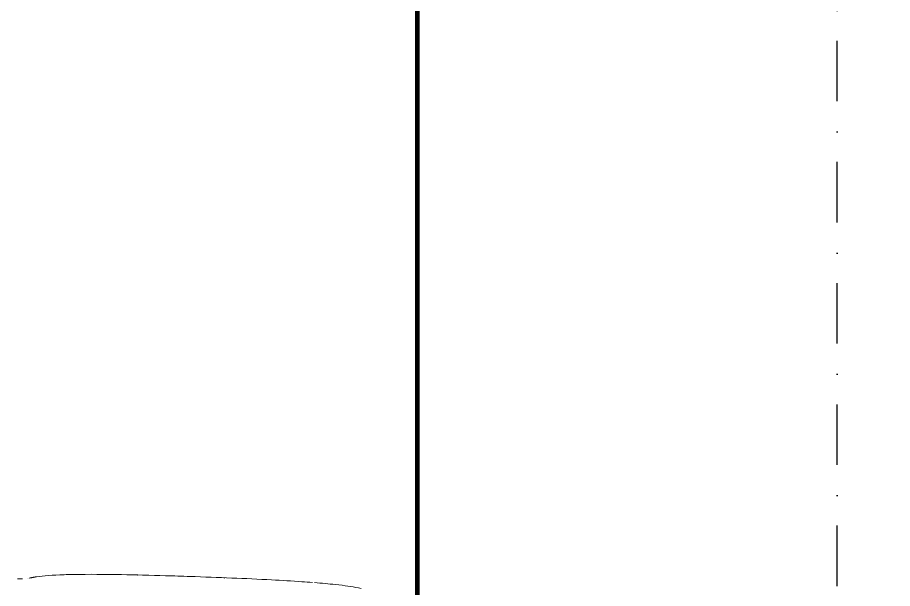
# Model space of a CAD drawing. Extents: x -3709 to 34975, y -230 to 8245.
# Drawn here: x 5666.8 to 5850.8, y 3079.6 to 3199.7 of the extents above; entities that cross this region are included whole.
import ezdxf

# ---------------------------------------------------------------- set-up
doc = ezdxf.new("R2010")
doc.units = 0
doc.linetypes.add('DASHDOT', pattern=[25.4, 12.7, -6.35, 0, -6.35])
doc.linetypes.add('HIDDEN2', pattern=[4.7625, 3.175, -1.5875])
doc.layers.get('0').update_dxf_attribs({"color": 9, "lineweight": 9})
for name, color, linetype, lineweight in [('04', 9, 'Continuous', 9), ('21', 9, 'Continuous', 9), ('E-KABLO', 7, 'Continuous', 30)]:
    doc.layers.add(name, color=color, linetype=linetype, lineweight=lineweight)

# ---------------------------------------------------------------- blocks, each defined once
blk = doc.blocks.new('p-araba-polo')
for points, degree, knots in [([(0.4758, -0.7941), (0.4779, -0.7946), (0.4931, -0.7978), (0.5106, -0.8003), (0.5297, -0.8023)], 3, [0, 0, 0, 0, 0.124213, 1, 1, 1, 1]), ([(0.578, -0.8067), (0.5852, -0.8073), (0.6136, -0.8094), (0.6943, -0.8142), (0.7938, -0.8181), (0.9022, -0.8216), (0.9869, -0.8238), (1.0486, -0.8241), (1.0808, -0.8236)], 3, [0, 0, 0, 0, 0.049552, 0.182368, 0.511137, 0.607099, 0.78604, 1, 1, 1, 1]), ([(0.5894, -0.8074), (0.5894, -0.8074), (0.5894, -0.8074), (0.5894, -0.8074), (0.5894, -0.8074), (0.5894, -0.8074), (0.5894, -0.8074), (0.5894, -0.8074), (0.5894, -0.8074), (0.5894, -0.8074), (0.5894, -0.8074), (0.5894, -0.8074), (0.5894, -0.8074), (0.5894, -0.8074), (0.5894, -0.8074)], 7, [0, 0, 0, 0, 0, 0, 0, 0, 1, 1, 1, 1, 1, 1, 1, 1, 1, 1, 1, 1, 1, 1, 1]), ([(1.1685, -0.817), (1.1673, -0.8173), (1.1645, -0.8178), (1.1614, -0.8183), (1.1596, -0.8186)], 3, [0, 0, 0, 0, 0.431347, 1, 1, 1, 1]), ([(1.1747, -0.8151), (1.1747, -0.8151), (1.1747, -0.8151), (1.1747, -0.8151), (1.1747, -0.8151), (1.1747, -0.8151), (1.1747, -0.8151), (1.1747, -0.8151), (1.1747, -0.8151), (1.1747, -0.8151), (1.1747, -0.8151)], 5, [0, 0, 0, 0, 0, 0, 1, 1, 1, 1, 1, 1.000001, 1.000001, 1.000001, 1.000001, 1.000001, 1.000001]), ([(1.1747, -0.8151), (1.1747, -0.8151), (1.1747, -0.8151), (1.1747, -0.8151), (1.1747, -0.8151), (1.1747, -0.8151), (1.1747, -0.8151)], 3, [0, 0, 0, 0, 1, 1, 1, 1.000001, 1.000001, 1.000001, 1.000001]), ([(1.1766, -0.815), (1.1766, -0.815), (1.1766, -0.815), (1.1766, -0.815), (1.1766, -0.815), (1.1766, -0.815), (1.1766, -0.815)], 3, [0, 0, 0, 0, 1, 1, 1, 1, 1, 1, 1]), ([(1.191, -0.8144), (1.1909, -0.8144), (1.1897, -0.8144), (1.1862, -0.8144), (1.1896, -0.8144), (1.1952, -0.8145), (1.1986, -0.8146)], 3, [0, 0, 0, 0, 0.113468, 0.583142, 0.713373, 1, 1, 1, 1])]:
    blk.add_open_spline(points, degree=degree, knots=knots)
for points, degree in [([(0.5299, -0.8023), (0.5443, -0.8039), (0.5588, -0.8052), (0.5741, -0.8064)], 3), ([(0.7638, -0.8164), (0.7637, -0.8164), (0.7637, -0.8163), (0.7636, -0.8162), (0.7635, -0.8161), (0.7634, -0.8159)], 5), ([(0.7638, -0.8164), (0.7637, -0.8164), (0.7637, -0.8163), (0.7636, -0.8162), (0.7635, -0.8161), (0.7634, -0.8159)], 5), ([(0.9357, -0.8222), (0.9352, -0.8222), (0.9348, -0.8222), (0.9343, -0.8222)], 3), ([(0.9453, -0.8224), (0.9455, -0.8224), (0.9457, -0.8224), (0.9459, -0.8223), (0.9461, -0.8222), (0.9463, -0.8221)], 5), ([(0.9453, -0.8224), (0.9455, -0.8224), (0.9457, -0.8224), (0.9459, -0.8223), (0.9461, -0.8222), (0.9463, -0.8221)], 5), ([(1.0811, -0.8236), (1.0881, -0.8235), (1.0946, -0.8233), (1.1009, -0.8231)], 3), ([(1.1004, -0.8231), (1.1009, -0.8231), (1.1013, -0.8231), (1.1018, -0.8231), (1.1022, -0.823), (1.1026, -0.8229)], 5), ([(1.1026, -0.8229), (1.1022, -0.823), (1.1018, -0.8231), (1.1013, -0.8231), (1.1009, -0.8231), (1.1004, -0.8231)], 5), ([(1.1014, -0.8231), (1.1013, -0.8231), (1.1011, -0.8231), (1.101, -0.8231), (1.1008, -0.8231), (1.1007, -0.8231), (1.1006, -0.8231), (1.1004, -0.8231)], 7), ([(1.1004, -0.8231), (1.1008, -0.8231), (1.1011, -0.8231), (1.1015, -0.8231)], 3), ([(1.1009, -0.8231), (1.1242, -0.8223), (1.1443, -0.821), (1.1589, -0.8187)], 3), ([(1.1596, -0.8186), (1.1593, -0.8187), (1.1591, -0.8187), (1.1588, -0.8188), (1.1585, -0.8188), (1.1583, -0.8188)], 5), ([(1.1596, -0.8186), (1.1593, -0.8187), (1.1591, -0.8187), (1.1588, -0.8188), (1.1585, -0.8188), (1.1583, -0.8188)], 5), ([(1.1589, -0.8187), (1.1624, -0.8182), (1.1655, -0.8176), (1.1686, -0.817)], 3), ([(1.1596, -0.8186), (1.1623, -0.8181), (1.165, -0.8176), (1.1677, -0.8171), (1.1705, -0.8166), (1.1732, -0.816)], 5), ([(1.1686, -0.817), (1.167, -0.8173), (1.1652, -0.8177), (1.1634, -0.818), (1.1615, -0.8183), (1.1596, -0.8186)], 5), ([(1.1778, -0.815), (1.1778, -0.815), (1.1778, -0.815), (1.1778, -0.815), (1.1778, -0.815), (1.1778, -0.815), (1.1778, -0.815)], 6), ([(1.1778, -0.815), (1.1778, -0.815), (1.1778, -0.815), (1.1778, -0.815), (1.1778, -0.815), (1.1778, -0.815)], 5)]:
    blk.add_open_spline(points, degree=degree)

msp = doc.modelspace()

# ---------------------------------------------------------------- linework, layer by layer
at = {"layer": '21', "linetype": 'HIDDEN2', "ltscale": 0.1, "const_width": 1}
msp.add_lwpolyline([(5750.84, 2392.59), (6274.63, 2392.59), (6274.63, 3241.21), (5750.84, 3241.21)], close=True, dxfattribs=at)
at = {"layer": 'E-KABLO', "color": 6, "linetype": 'DASHDOT'}
msp.add_line((5839.15, 2952.61), (5839.15, 3470.72), dxfattribs=at)

# ---------------------------------------------------------------- block references
at = {"layer": '04', "xscale": 100, "yscale": 100, "zscale": 100, "rotation": 180}
msp.add_blockref('p-araba-polo', (5786.61, 3000.18), dxfattribs=at)

doc.saveas('drawing.dxf')
